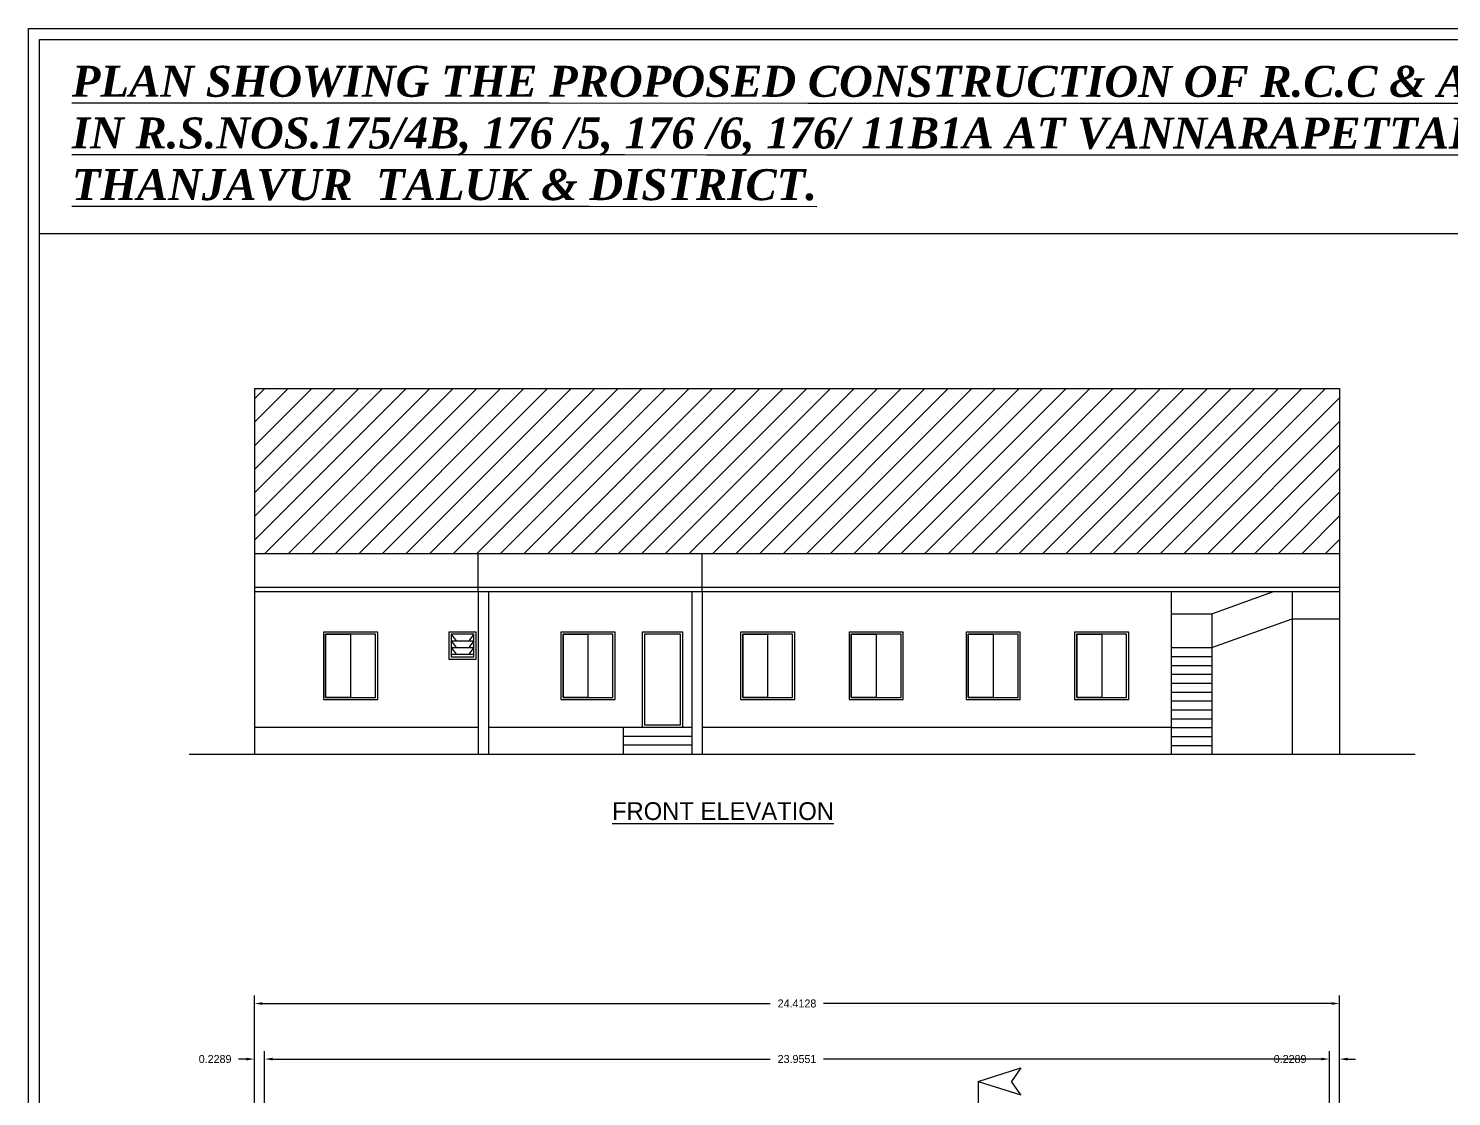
# Model space of a CAD drawing. Header units: metres. Extents: x 2266903 to 2267229, y 4174 to 4381.
# Drawn here: x 2267130.78 to 2267162.79, y 4255.52 to 4279.55 of the extents above; entities that cross this region are included whole.
import ezdxf

# ---------------------------------------------------------------- set-up
doc = ezdxf.new("R2010")
doc.units = ezdxf.units.M
doc.header["$LTSCALE"] = 3.5
doc.header["$MEASUREMENT"] = 0
doc.layers.get('0').update_dxf_attribs({"linetype": 'CONTINUOUS'})
doc.dimstyles.get("Standard").update_dxf_attribs({"dimtxt": 0.18, "dimasz": 0.18, "dimexe": 0.18, "dimexo": 0.0625, "dimgap": 0.09, "dimtad": 0, "dimtih": 1, "dimtoh": 1, "dimdec": 4, "dimzin": 0, "dimdsep": 46, "dimtxsty": 'Standard', "dimcen": 0.09, "dimadec": 0, "dimazin": 0, "dimtfac": 1, "dimtdec": 4, "dimtofl": 0, "dimtmove": 0, "dimatfit": 3, "dimfxl": 0, "dimtolj": 1, "dimtzin": 0, "dimarcsym": 0})

# ---------------------------------------------------------------- blocks, each defined once
blk = doc.blocks.new('*D121')
at = {"color": 0, "lineweight": -2}
for p, q in [((2267135.86, 4255.07), (2267135.86, 4256.544)), ((2267136.089, 4254.841), (2267136.089, 4256.544)), ((2267135.68, 4256.364), (2267135.5, 4256.364)), ((2267136.269, 4256.364), (2267136.449, 4256.364))]:
    blk.add_line(p, q, dxfattribs=at)
at = {"color": 0}
for points in [[(2267135.68, 4256.394), (2267135.68, 4256.334), (2267135.86, 4256.364)], [(2267136.269, 4256.394), (2267136.269, 4256.334), (2267136.089, 4256.364)]]:
    blk.add_solid(points, dxfattribs=at)
at = {"color": 0, "insert": (2267134.975, 4256.364), "char_height": 0.18, "attachment_point": 5}
blk.add_mtext('\\A1;0.2289', dxfattribs=at)
blk = doc.blocks.new('*D122')
at = {"color": 0, "lineweight": -2}
for p, q in [((2267136.089, 4254.841), (2267136.089, 4256.544)), ((2267160.044, 4254.841), (2267160.044, 4256.544)), ((2267136.269, 4256.364), (2267147.466, 4256.364)), ((2267159.864, 4256.364), (2267148.666, 4256.364))]:
    blk.add_line(p, q, dxfattribs=at)
at = {"color": 0}
for points in [[(2267136.269, 4256.394), (2267136.269, 4256.334), (2267136.089, 4256.364)], [(2267159.864, 4256.394), (2267159.864, 4256.334), (2267160.044, 4256.364)]]:
    blk.add_solid(points, dxfattribs=at)
at = {"color": 0, "insert": (2267148.066, 4256.364), "char_height": 0.18, "attachment_point": 5}
blk.add_mtext('\\A1;23.9551', dxfattribs=at)
blk = doc.blocks.new('*D123')
at = {"color": 0, "lineweight": -2}
for p, q in [((2267160.044, 4254.841), (2267160.044, 4256.544)), ((2267160.272, 4255.07), (2267160.272, 4256.544)), ((2267159.864, 4256.364), (2267159.684, 4256.364)), ((2267160.452, 4256.364), (2267160.632, 4256.364))]:
    blk.add_line(p, q, dxfattribs=at)
at = {"color": 0}
for points in [[(2267159.864, 4256.394), (2267159.864, 4256.334), (2267160.044, 4256.364)], [(2267160.452, 4256.394), (2267160.452, 4256.334), (2267160.272, 4256.364)]]:
    blk.add_solid(points, dxfattribs=at)
at = {"color": 0, "insert": (2267159.159, 4256.364), "char_height": 0.18, "attachment_point": 5}
blk.add_mtext('\\A1;0.2289', dxfattribs=at)
blk = doc.blocks.new('*D169')
at = {"color": 0, "lineweight": -2}
for p, q in [((2267135.86, 4254.241), (2267135.86, 4257.793)), ((2267160.272, 4254.241), (2267160.272, 4257.793)), ((2267136.04, 4257.613), (2267147.466, 4257.613)), ((2267160.092, 4257.613), (2267148.666, 4257.613))]:
    blk.add_line(p, q, dxfattribs=at)
at = {"color": 0}
for points in [[(2267136.04, 4257.643), (2267136.04, 4257.583), (2267135.86, 4257.613)], [(2267160.092, 4257.643), (2267160.092, 4257.583), (2267160.272, 4257.613)]]:
    blk.add_solid(points, dxfattribs=at)
at = {"color": 0, "insert": (2267148.066, 4257.613), "char_height": 0.18, "attachment_point": 5}
blk.add_mtext('\\A1;24.4128', dxfattribs=at)

msp = doc.modelspace()

# ---------------------------------------------------------------- hatches: boundary and pattern name
h = msp.add_hatch()
h.set_pattern_fill('ANSI31', color=256, scale=3, style=0)
h.set_pattern_definition([(45, (2310036.14108, -44371.42753), (-0.265165043, 0.265165043), [])])
h.paths.add_polyline_path([(2267135.859682, 4271.449825), (2267135.859682, 4267.739825), (2267160.272482, 4267.739825), (2267160.272482, 4271.449825)])

# ---------------------------------------------------------------- linework, layer by layer
for p, q in [((2267135.859682, 4271.449825), (2267135.859682, 4263.219825)), ((2267160.272482, 4271.449825), (2267160.272482, 4263.219825)), ((2267140.894822, 4266.879825), (2267140.894822, 4267.739825)), ((2267145.929962, 4266.879825), (2267145.929962, 4267.739825)), ((2267140.894822, 4266.879825), (2267140.894822, 4263.219825)), ((2267141.123692, 4266.879825), (2267141.123692, 4263.219825)), ((2267145.701092, 4266.879825), (2267145.701092, 4263.219825)), ((2267145.929962, 4266.879825), (2267145.929962, 4263.219825)), ((2267144.157005, 4263.829825), (2267144.157005, 4263.219825)), ((2267152.139764, 4255.86146), (2267152.139764, 4229.911782))]:
    msp.add_line(p, q)
at = {"color": 0}
for p, q in [((2267156.484518, 4266.879825), (2267156.484518, 4263.219825)), ((2267157.399998, 4266.379825), (2267158.787796, 4266.879825)), ((2267159.202626, 4266.879825), (2267159.202626, 4263.219825)), ((2267157.399998, 4266.379825), (2267157.399998, 4263.219825)), ((2267157.399998, 4265.619825), (2267159.202626, 4266.269282)), ((2267159.202626, 4266.269282), (2267160.272482, 4266.269282))]:
    msp.add_line(p, q, dxfattribs=at)
for points in [[(2267130.776248, 4279.54691), (2267228.706137, 4279.54691), (2267228.706137, 4209.444695), (2267130.776248, 4209.444695)], [(2267131.026248, 4279.29691), (2267183.832786, 4279.29691), (2267183.832786, 4274.92516), (2267131.026248, 4274.92516)], [(2267131.026248, 4279.29691), (2267228.456137, 4279.29691), (2267228.456137, 4209.694695), (2267131.026248, 4209.694695)]]:
    msp.add_lwpolyline(points, close=True, dxfattribs=at)
msp.add_lwpolyline([(2267212.831818, 4209.694695), (2267131.026248, 4209.694695), (2267131.026248, 4279.29691), (2267212.831818, 4279.29691), (2267212.831818, 4232.270406)], dxfattribs=at)
for points in [[(2267135.859682, 4271.449825), (2267160.272482, 4271.449825)], [(2267135.859682, 4267.739825), (2267160.272482, 4267.739825)], [(2267135.859682, 4266.979825), (2267160.272482, 4266.979825)], [(2267135.859682, 4266.879825), (2267160.272482, 4266.879825)], [(2267156.484518, 4266.379825), (2267157.399998, 4266.379825)], [(2267140.284748, 4265.919825), (2267140.396918, 4265.771745)], [(2267140.284748, 4265.771745), (2267140.795068, 4265.771745)], [(2267140.284748, 4265.771745), (2267140.396918, 4265.623664)], [(2267140.795068, 4265.919825), (2267140.682898, 4265.771745)], [(2267140.795068, 4265.771745), (2267140.682898, 4265.623664)], [(2267140.284748, 4265.623664), (2267140.795068, 4265.623664)], [(2267140.284748, 4265.623664), (2267140.396918, 4265.475584)], [(2267140.284748, 4265.475584), (2267140.795068, 4265.475584)], [(2267140.795068, 4265.623664), (2267140.682898, 4265.475584)], [(2267156.484518, 4265.619825), (2267157.399998, 4265.619825)], [(2267156.484518, 4265.419825), (2267157.399998, 4265.419825)], [(2267156.484518, 4265.219825), (2267157.399998, 4265.219825)], [(2267156.484518, 4265.019825), (2267157.399998, 4265.019825)], [(2267156.484518, 4264.819825), (2267157.399998, 4264.819825)], [(2267156.484518, 4264.619825), (2267157.399998, 4264.619825)], [(2267156.484518, 4264.419825), (2267157.399998, 4264.419825)], [(2267156.484518, 4264.219825), (2267157.399998, 4264.219825)], [(2267135.859682, 4263.829825), (2267140.894822, 4263.829825)], [(2267141.123692, 4263.829825), (2267145.701092, 4263.829825)], [(2267145.929962, 4263.829825), (2267156.484518, 4263.829825)], [(2267156.484518, 4264.019825), (2267157.399998, 4264.019825)], [(2267156.484518, 4263.819825), (2267157.399998, 4263.819825)], [(2267144.157005, 4263.629825), (2267145.701092, 4263.629825)], [(2267156.484518, 4263.619825), (2267157.399998, 4263.619825)], [(2267134.389793, 4263.219825), (2267161.974149, 4263.219825)], [(2267144.157005, 4263.429825), (2267145.701092, 4263.429825)], [(2267156.484518, 4263.419825), (2267157.399998, 4263.419825)], [(2267152.139764, 4255.86146), (2267153.100521, 4256.165875), (2267152.888617, 4255.86146)], [(2267152.139764, 4255.86146), (2267153.100521, 4255.557045), (2267152.888617, 4255.86146)]]:
    msp.add_lwpolyline(points)
for points in [[(2267137.412018, 4264.449825), (2267138.632658, 4264.449825), (2267138.632658, 4265.969825), (2267137.412018, 4265.969825)], [(2267137.462018, 4264.499825), (2267138.582658, 4264.499825), (2267138.582658, 4265.919825), (2267137.462018, 4265.919825)], [(2267137.462018, 4265.919825), (2267138.022338, 4265.919825), (2267138.022338, 4264.499825), (2267137.462018, 4264.499825)], [(2267140.234748, 4265.359825), (2267140.845068, 4265.359825), (2267140.845068, 4265.969825), (2267140.234748, 4265.969825)], [(2267140.284748, 4265.409825), (2267140.795068, 4265.409825), (2267140.795068, 4265.919825), (2267140.284748, 4265.919825)], [(2267142.752318, 4264.449825), (2267143.972958, 4264.449825), (2267143.972958, 4265.969825), (2267142.752318, 4265.969825)], [(2267142.802318, 4264.499825), (2267143.922958, 4264.499825), (2267143.922958, 4265.919825), (2267142.802318, 4265.919825)], [(2267142.802318, 4265.919825), (2267143.362638, 4265.919825), (2267143.362638, 4264.499825), (2267142.802318, 4264.499825)], [(2267144.583278, 4263.829825), (2267145.498758, 4263.829825), (2267145.498758, 4265.969825), (2267144.583278, 4265.969825)], [(2267144.633278, 4263.879825), (2267145.448758, 4263.879825), (2267145.448758, 4265.919825), (2267144.633278, 4265.919825)], [(2267146.795688, 4264.449825), (2267148.016328, 4264.449825), (2267148.016328, 4265.969825), (2267146.795688, 4265.969825)], [(2267146.845688, 4264.499825), (2267147.966328, 4264.499825), (2267147.966328, 4265.919825), (2267146.845688, 4265.919825)], [(2267146.845688, 4265.919825), (2267147.406008, 4265.919825), (2267147.406008, 4264.499825), (2267146.845688, 4264.499825)], [(2267149.236968, 4264.449825), (2267150.457608, 4264.449825), (2267150.457608, 4265.969825), (2267149.236968, 4265.969825)], [(2267149.286968, 4264.499825), (2267150.407608, 4264.499825), (2267150.407608, 4265.919825), (2267149.286968, 4265.919825)], [(2267149.286968, 4265.919825), (2267149.847288, 4265.919825), (2267149.847288, 4264.499825), (2267149.286968, 4264.499825)], [(2267151.868973, 4264.449825), (2267153.089613, 4264.449825), (2267153.089613, 4265.969825), (2267151.868973, 4265.969825)], [(2267151.918973, 4264.499825), (2267153.039613, 4264.499825), (2267153.039613, 4265.919825), (2267151.918973, 4265.919825)], [(2267151.918973, 4265.919825), (2267152.479293, 4265.919825), (2267152.479293, 4264.499825), (2267151.918973, 4264.499825)], [(2267154.310253, 4264.449825), (2267155.530893, 4264.449825), (2267155.530893, 4265.969825), (2267154.310253, 4265.969825)], [(2267154.360253, 4264.499825), (2267155.480893, 4264.499825), (2267155.480893, 4265.919825), (2267154.360253, 4265.919825)], [(2267154.360253, 4265.919825), (2267154.920573, 4265.919825), (2267154.920573, 4264.499825), (2267154.360253, 4264.499825)]]:
    msp.add_lwpolyline(points, close=True)

# ---------------------------------------------------------------- texts
at = {"color": 0, "ltscale": 0.2, "insert": (2267131.752088, 4278.707794), "char_height": 0.697199203, "width": 58.08528051, "attachment_point": 1, "rotation": 359.9960198}
msp.add_mtext('\\A1;\\pt4.315;{\\fTimes New Roman|b1|i1|c0|p18;\\LPLAN SHOWING THE PROPOSED CONSTRUCTION OF R.C.C & AC SHEET ROOF WATER PLANT  BUILDING \\PIN R.S.NOS.175/4B, 176 /5, 176 /6, 176/ 11B1A AT VANNARAPETTAI VILLAGE & PANCHAYAT, \\PTHANJAVUR  TALUK & DISTRICT.}', dxfattribs=at)
at = {"color": 0, "ltscale": 25, "insert": (2267143.904521, 4262.142175), "char_height": 0.4, "width": 14.4735735, "attachment_point": 1}
msp.add_mtext('{\\LFRONT ELEVATION}', dxfattribs=at)

# ---------------------------------------------------------------- dimensions: what is measured, and where the dimension line sits
dim = msp.add_aligned_dim(p1=(2267135.859682, 4254.178036), p2=(2267160.272482, 4254.178036), distance=3.43526, dimstyle='Standard')
dim.commit()
dim.dimension.update_dxf_attribs({"geometry": '*D169', "text_midpoint": (2267148.066082, 4257.613296)})
for base, p1, p2, picture, middle in [((2267135.859682, 4256.364013), (2267136.088552, 4254.778304), (2267135.859682, 4255.007174), '*D121', (2267134.974682, 4256.364013)), ((2267160.043612, 4256.364013), (2267136.088552, 4254.778304), (2267160.043612, 4254.778304), '*D122', (2267148.066082, 4256.364013)), ((2267160.043612, 4256.364013), (2267160.272482, 4255.007174), (2267160.043612, 4254.778304), '*D123', (2267159.158612, 4256.364013))]:
    dim = msp.add_linear_dim(base=base, p1=p1, p2=p2, dimstyle='Standard')
    dim.commit()
    dim.dimension.update_dxf_attribs({"geometry": picture, "text_midpoint": middle})

doc.saveas('drawing.dxf')
